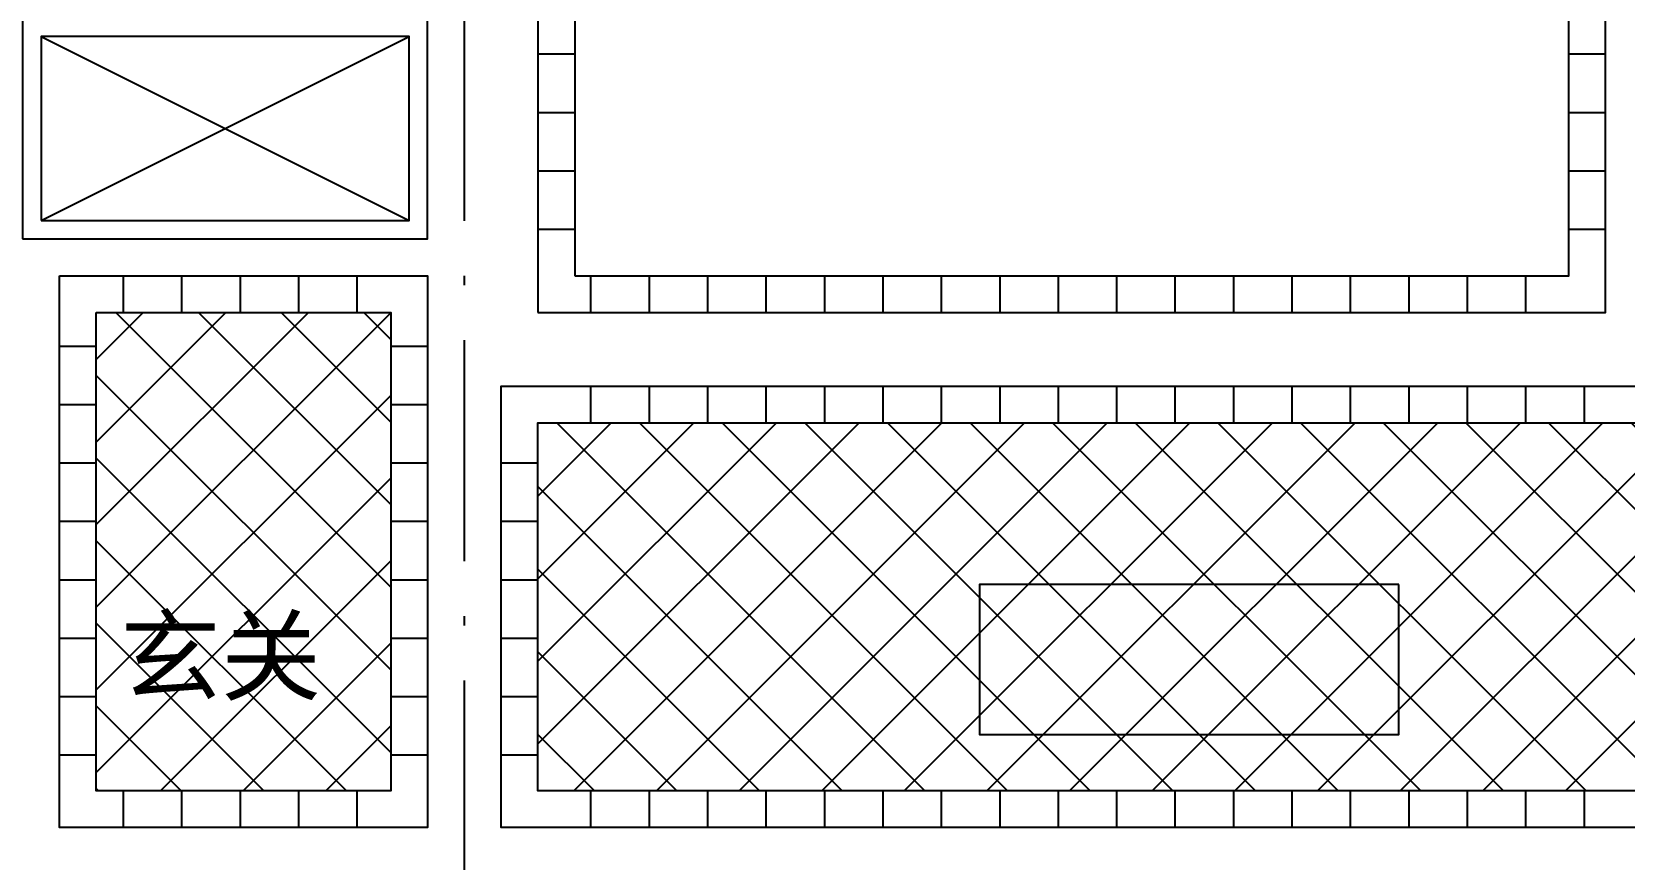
# Model space of a CAD drawing. Extents: x 3694 to 117786, y 20013 to 108631.
# Drawn here: x 36105 to 40431, y 35595 to 37844 of the extents above; entities that cross this region are included whole.
import ezdxf

# ---------------------------------------------------------------- set-up
doc = ezdxf.new("R2010")
doc.units = 0
doc.header["$LTSCALE"] = 1000
doc.header["$MEASUREMENT"] = 0
doc.linetypes.add('ACAD_ISO04W100', pattern=[30, 24, -3, 0, -3])
doc.linetypes.add('ACAD_ISO10W100', pattern=[18.5, 12, -3, 0.5, -3])
for name, color, linetype in [('DOTE', 1, 'ACAD_ISO04W100'), ('PUB_TEXT', 7, 'Continuous'), ('家具', 253, 'Continuous'), ('铺地', 251, 'Continuous')]:
    doc.layers.add(name, color=color, linetype=linetype)
doc.styles.get("Standard").update_dxf_attribs({"font": 'gbenor.shx', "bigfont": 'gbcbig.shx'})

msp = doc.modelspace()

# ---------------------------------------------------------------- hatches: boundary and pattern name
at = {"layer": '铺地'}
h = msp.add_hatch(dxfattribs=at)
h.set_pattern_fill('ANSI37', color=256, scale=100, style=0)
h.set_pattern_definition([(45, (0, 0), (-112.2532, 112.2532), []), (135, (0, 0), (-112.2532, -112.2532), [])])
h.paths.add_polyline_path([(34379.8, 42680.9), (32679.8, 42680.9), (32679.8, 37480.9), (34379.8, 37480.9)])
h.paths.add_polyline_path([(35679.8, 37080.9), (31679.8, 37080.9), (31679.8, 35780.9), (35679.8, 35780.9)])
h.paths.add_polyline_path([(31079.8, 37080.9), (30279.8, 37080.9), (30279.8, 35780.9), (31079.8, 35780.9)])
h.paths.add_polyline_path([(37079.8, 37080.9), (36279.8, 37080.9), (36279.8, 35780.9), (37079.8, 35780.9)])
h.paths.add_polyline_path([(43279.8, 36780.9), (37479.8, 36780.9), (37479.8, 35780.9), (43279.8, 35780.9)])
h.paths.add_polyline_path([(29879.8, 36780.9), (24079.8, 36780.9), (24079.8, 35780.9), (29879.8, 35780.9)])

# ---------------------------------------------------------------- linework, layer by layer
at = {"layer": 'DOTE', "linetype": 'ACAD_ISO10W100', "ltscale": 0.05}
msp.add_line((37279.8, 26230.3), (37279.8, 44587.7), dxfattribs=at)
at = {"layer": 'PUB_TEXT'}
msp.add_lwpolyline([(39818.4, 36341.7), (38679, 36341.7), (38679, 35934.1), (39818.4, 35934.1)], close=True, dxfattribs=at)
at = {"layer": '家具'}
for p, q in [((36129.8, 37830.9), (37129.8, 37330.9)), ((36129.8, 37330.9), (37129.8, 37830.9))]:
    msp.add_line(p, q, dxfattribs=at)
for points in [[(36079.8, 37280.9), (37179.8, 37280.9), (37179.8, 37880.9), (36079.8, 37880.9)], [(36129.8, 37330.9), (37129.8, 37330.9), (37129.8, 37830.9), (36129.8, 37830.9)]]:
    msp.add_lwpolyline(points, close=True, dxfattribs=at)
at = {"layer": '铺地'}
for p, q in [((37579.8, 37782.5), (37479.8, 37782.5)), ((40379.8, 37782.5), (40279.8, 37782.5)), ((37579.8, 37623.7), (37479.8, 37623.7)), ((40379.8, 37623.7), (40279.8, 37623.7)), ((37579.8, 37465), (37479.8, 37465)), ((40379.8, 37465), (40279.8, 37465)), ((37579.8, 37306.2), (37479.8, 37306.2)), ((40379.8, 37306.2), (40279.8, 37306.2)), ((36353.7, 37080.9), (36353.7, 37180.9)), ((36512.5, 37080.9), (36512.5, 37180.9)), ((36671.2, 37080.9), (36671.2, 37180.9)), ((36830, 37080.9), (36830, 37180.9)), ((36988.7, 37080.9), (36988.7, 37180.9)), ((37623.7, 37080.9), (37623.7, 37180.9)), ((37782.5, 37080.9), (37782.5, 37180.9)), ((37941.2, 37080.9), (37941.2, 37180.9)), ((38100, 37080.9), (38100, 37180.9)), ((38258.8, 37080.9), (38258.8, 37180.9)), ((38417.5, 37080.9), (38417.5, 37180.9)), ((38576.2, 37080.9), (38576.2, 37180.9)), ((38735, 37080.9), (38735, 37180.9)), ((38893.8, 37080.9), (38893.8, 37180.9)), ((39052.5, 37080.9), (39052.5, 37180.9)), ((39211.2, 37080.9), (39211.2, 37180.9)), ((39370, 37080.9), (39370, 37180.9)), ((39528.8, 37080.9), (39528.8, 37180.9)), ((39687.5, 37080.9), (39687.5, 37180.9)), ((39846.2, 37080.9), (39846.2, 37180.9)), ((40005, 37080.9), (40005, 37180.9)), ((40163.8, 37080.9), (40163.8, 37180.9)), ((36279.8, 36988.7), (36179.8, 36988.7)), ((37179.8, 36988.7), (37079.8, 36988.7)), ((37623.7, 36780.9), (37623.7, 36880.9)), ((37782.5, 36780.9), (37782.5, 36880.9)), ((37941.2, 36780.9), (37941.2, 36880.9)), ((38100, 36780.9), (38100, 36880.9)), ((38258.8, 36780.9), (38258.8, 36880.9)), ((38417.5, 36780.9), (38417.5, 36880.9)), ((38576.2, 36780.9), (38576.2, 36880.9)), ((38735, 36780.9), (38735, 36880.9)), ((38893.8, 36780.9), (38893.8, 36880.9)), ((39052.5, 36780.9), (39052.5, 36880.9)), ((39211.2, 36780.9), (39211.2, 36880.9)), ((39370, 36780.9), (39370, 36880.9)), ((39528.8, 36780.9), (39528.8, 36880.9)), ((39687.5, 36780.9), (39687.5, 36880.9)), ((39846.2, 36780.9), (39846.2, 36880.9)), ((40005, 36780.9), (40005, 36880.9)), ((40163.8, 36780.9), (40163.8, 36880.9)), ((40322.5, 36780.9), (40322.5, 36880.9)), ((36279.8, 36830), (36179.8, 36830)), ((37179.8, 36830), (37079.8, 36830)), ((36279.8, 36671.2), (36179.8, 36671.2)), ((37179.8, 36671.2), (37079.8, 36671.2)), ((37479.8, 36671.2), (37379.8, 36671.2)), ((36279.8, 36512.5), (36179.8, 36512.5)), ((37179.8, 36512.5), (37079.8, 36512.5)), ((37479.8, 36512.5), (37379.8, 36512.5)), ((36279.8, 36353.7), (36179.8, 36353.7)), ((37179.8, 36353.7), (37079.8, 36353.7)), ((37479.8, 36353.7), (37379.8, 36353.7)), ((36279.8, 36195), (36179.8, 36195)), ((37179.8, 36195), (37079.8, 36195)), ((37479.8, 36195), (37379.8, 36195)), ((36279.8, 36036.2), (36179.8, 36036.2)), ((37179.8, 36036.2), (37079.8, 36036.2)), ((37479.8, 36036.2), (37379.8, 36036.2)), ((36279.8, 35877.5), (36179.8, 35877.5)), ((37179.8, 35877.5), (37079.8, 35877.5)), ((37479.8, 35877.5), (37379.8, 35877.5)), ((36353.7, 35680.9), (36353.7, 35780.9)), ((36512.5, 35680.9), (36512.5, 35780.9)), ((36671.2, 35680.9), (36671.2, 35780.9)), ((36830, 35680.9), (36830, 35780.9)), ((36988.7, 35680.9), (36988.7, 35780.9)), ((37623.7, 35680.9), (37623.7, 35780.9)), ((37782.5, 35680.9), (37782.5, 35780.9)), ((37941.2, 35680.9), (37941.2, 35780.9)), ((38100, 35680.9), (38100, 35780.9)), ((38258.8, 35680.9), (38258.8, 35780.9)), ((38417.5, 35680.9), (38417.5, 35780.9)), ((38576.2, 35680.9), (38576.2, 35780.9)), ((38735, 35680.9), (38735, 35780.9)), ((38893.8, 35680.9), (38893.8, 35780.9)), ((39052.5, 35680.9), (39052.5, 35780.9)), ((39211.2, 35680.9), (39211.2, 35780.9)), ((39370, 35680.9), (39370, 35780.9)), ((39528.8, 35680.9), (39528.8, 35780.9)), ((39687.5, 35680.9), (39687.5, 35780.9)), ((39846.2, 35680.9), (39846.2, 35780.9)), ((40005, 35680.9), (40005, 35780.9)), ((40163.8, 35680.9), (40163.8, 35780.9)), ((40322.5, 35680.9), (40322.5, 35780.9))]:
    msp.add_line(p, q, dxfattribs=at)
for points in [[(37479.8, 37080.9), (40379.8, 37080.9), (40379.8, 40780.9), (37479.8, 40780.9)], [(37579.8, 37180.9), (40279.8, 37180.9), (40279.8, 40680.9), (37579.8, 40680.9)], [(36179.8, 37180.9), (37179.8, 37180.9), (37179.8, 35680.9), (36179.8, 35680.9)], [(36279.8, 37080.9), (37079.8, 37080.9), (37079.8, 35780.9), (36279.8, 35780.9)], [(43379.8, 35680.9), (37379.8, 35680.9), (37379.8, 36880.9), (43379.8, 36880.9)], [(43279.8, 35780.9), (37479.8, 35780.9), (37479.8, 36780.9), (43279.8, 36780.9)]]:
    msp.add_lwpolyline(points, close=True, dxfattribs=at)

# ---------------------------------------------------------------- texts
at = {"layer": 'PUB_TEXT', "insert": (36890.6, 36247.2, 0), "char_height": 200, "width": 4105.676, "attachment_point": 3}
msp.add_mtext('{\\fSimSun|b0|i0|c134|p2;玄关}', dxfattribs=at)
msp.add_mtext('{\\fSimSun|b0|i0|c134|p2;玄关}', dxfattribs=at)

doc.saveas('drawing.dxf')
